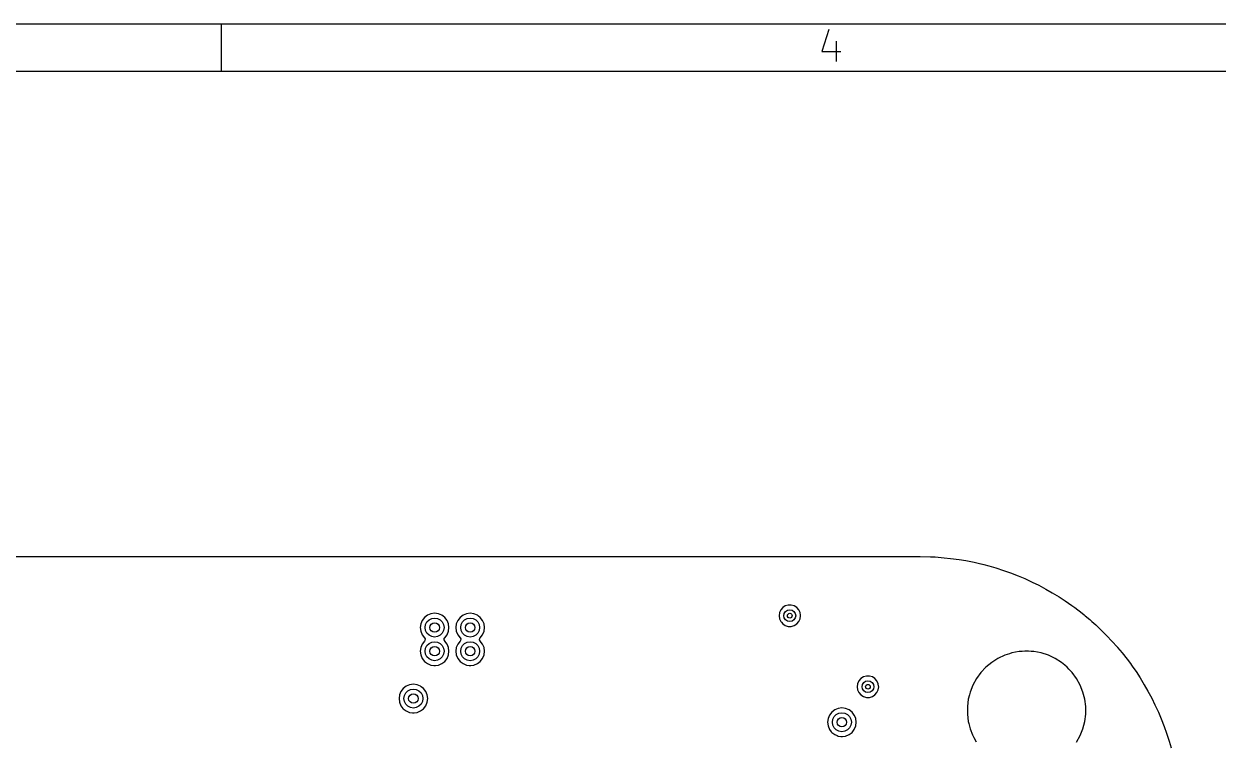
# Model space of a CAD drawing. Extents: x 0.4 to 10.6, y -8.1 to -0.4.
# Drawn here: x 5.97 to 7.956, y -1.587 to -0.394 of the extents above; entities that cross this region are included whole.
import ezdxf

# ---------------------------------------------------------------- set-up
doc = ezdxf.new("R2010")
doc.units = 0
doc.header["$MEASUREMENT"] = 0
doc.layers.add('BLACK', color=7, linetype='CONTINUOUS')

msp = doc.modelspace()

# ---------------------------------------------------------------- linework, layer by layer
at = {"layer": 'BLACK', "linetype": 'CONTINUOUS'}
for p, q in [((0.3937, -0.3937), (10.6063, -0.3937)), ((6.29921, -0.47244), (6.29921, -0.3937)), ((7.30928, -0.40282), (7.2971, -0.43938)), ((7.32147, -0.42232), (7.32147, -0.45644)), ((7.2971, -0.43938), (7.32878, -0.43938)), ((0.47244, -0.47244), (10.5276, -0.47244)), ((4.78348, -1.27955), (7.46061, -1.27955)), ((7.46061, -1.27955), (7.46063, -1.27955)), ((7.46063, -1.27955), (7.47823, -1.28006)), ((7.47823, -1.28006), (7.4859, -1.28029)), ((7.4859, -1.28029), (7.48601, -1.2803)), ((7.48601, -1.2803), (7.50067, -1.28158)), ((7.50067, -1.28158), (7.51147, -1.28256)), ((7.51147, -1.28256), (7.51158, -1.28257)), ((7.51158, -1.28257), (7.52551, -1.28461)), ((7.52551, -1.28461), (7.53687, -1.28634)), ((7.53687, -1.28634), (7.53697, -1.28636)), ((7.53697, -1.28636), (7.55049, -1.28915)), ((7.55049, -1.28915), (7.56199, -1.29162)), ((7.56199, -1.29162), (7.56208, -1.29164)), ((7.56208, -1.29164), (7.5669, -1.29293)), ((7.5669, -1.29293), (7.57528, -1.29518)), ((7.57528, -1.29518), (7.58675, -1.29838)), ((7.58675, -1.29838), (7.58684, -1.29841)), ((7.58684, -1.29841), (7.59973, -1.30268)), ((7.59973, -1.30268), (7.61107, -1.30659)), ((7.61107, -1.30659), (7.61115, -1.30662)), ((7.61115, -1.30662), (7.62371, -1.31161)), ((7.62371, -1.31161), (7.63215, -1.3151)), ((7.63215, -1.3151), (7.6349, -1.31624)), ((7.6349, -1.31624), (7.63709, -1.31727)), ((7.63709, -1.31727), (7.64715, -1.32196)), ((7.64715, -1.32196), (7.65807, -1.32727)), ((7.65807, -1.32727), (7.65807, -1.32727)), ((7.65807, -1.32727), (7.66994, -1.33367)), ((7.66994, -1.33367), (7.68055, -1.33966)), ((7.68055, -1.33966), (7.692, -1.34672)), ((7.692, -1.34672), (7.70225, -1.35335)), ((7.22902, -1.36827), (7.2269, -1.3729)), ((7.23236, -1.36441), (7.22902, -1.36827)), ((7.23665, -1.36165), (7.23236, -1.36441)), ((7.24154, -1.36022), (7.23665, -1.36165)), ((7.23665, -1.36165), (7.23665, -1.36165)), ((7.23713, -1.37099), (7.24033, -1.36886)), ((7.24033, -1.36886), (7.24409, -1.36811)), ((7.24664, -1.36022), (7.24154, -1.36022)), ((7.24154, -1.36022), (7.24154, -1.36022)), ((7.24409, -1.36811), (7.24786, -1.36886)), ((7.25154, -1.36165), (7.24664, -1.36022)), ((7.24664, -1.36022), (7.24664, -1.36022)), ((7.24786, -1.36886), (7.25105, -1.37099)), ((7.25583, -1.36441), (7.25154, -1.36165)), ((7.25154, -1.36165), (7.25154, -1.36165)), ((7.25154, -1.36165), (7.25154, -1.36165)), ((7.25154, -1.36165), (7.25154, -1.36165)), ((7.25917, -1.36827), (7.25583, -1.36441)), ((7.25583, -1.36441), (7.25583, -1.36441)), ((7.25583, -1.36441), (7.25583, -1.36441)), ((7.25918, -1.3683), (7.25917, -1.36827)), ((7.26129, -1.3729), (7.25918, -1.3683)), ((7.70225, -1.35335), (7.71326, -1.36106)), ((7.71326, -1.36106), (7.71782, -1.36441)), ((7.71782, -1.36441), (7.7231, -1.3683)), ((7.7231, -1.3683), (7.72732, -1.37163)), ((6.63289, -1.38572), (6.63051, -1.39147)), ((6.63668, -1.38078), (6.63289, -1.38571)), ((6.63289, -1.38571), (6.63289, -1.38572)), ((6.64162, -1.37699), (6.63668, -1.38078)), ((6.63668, -1.38078), (6.63668, -1.38078)), ((6.63857, -1.39277), (6.6408, -1.38838)), ((6.6408, -1.38838), (6.64429, -1.3849)), ((6.64737, -1.3746), (6.64162, -1.37699)), ((6.64162, -1.37699), (6.64162, -1.37699)), ((6.64429, -1.3849), (6.64868, -1.38266)), ((6.65354, -1.37379), (6.64737, -1.3746)), ((6.64737, -1.3746), (6.64737, -1.3746)), ((6.64868, -1.38266), (6.65354, -1.38189)), ((6.65971, -1.3746), (6.65354, -1.37379)), ((6.65354, -1.37379), (6.65354, -1.37379)), ((6.65354, -1.38189), (6.65841, -1.38266)), ((6.65841, -1.38266), (6.6628, -1.3849)), ((6.65972, -1.3746), (6.65971, -1.3746)), ((6.66547, -1.37699), (6.65972, -1.3746)), ((6.6628, -1.3849), (6.66628, -1.38838)), ((6.6676, -1.37863), (6.66547, -1.37699)), ((6.66547, -1.37699), (6.66547, -1.37699)), ((6.66547, -1.37699), (6.66547, -1.37699)), ((6.66628, -1.38838), (6.66852, -1.39277)), ((6.6704, -1.38078), (6.6676, -1.37863)), ((6.67419, -1.38571), (6.6704, -1.38078)), ((6.6704, -1.38078), (6.6704, -1.38078)), ((6.6704, -1.38078), (6.6704, -1.38078)), ((6.6704, -1.38078), (6.6704, -1.38078)), ((6.6704, -1.38078), (6.6704, -1.38078)), ((6.67419, -1.38572), (6.67419, -1.38571)), ((6.67658, -1.39147), (6.67419, -1.38572)), ((6.69195, -1.38572), (6.68957, -1.39147)), ((6.69574, -1.38078), (6.69195, -1.38571)), ((6.69195, -1.38571), (6.69195, -1.38572)), ((6.70068, -1.37699), (6.69574, -1.38078)), ((6.69574, -1.38078), (6.69574, -1.38078)), ((6.69762, -1.39277), (6.69986, -1.38838)), ((6.69986, -1.38838), (6.70334, -1.3849)), ((6.70643, -1.3746), (6.70068, -1.37699)), ((6.70068, -1.37699), (6.70068, -1.37699)), ((6.70334, -1.3849), (6.70773, -1.38266)), ((6.7126, -1.37379), (6.70643, -1.3746)), ((6.70643, -1.3746), (6.70643, -1.3746)), ((6.70773, -1.38266), (6.7126, -1.38189)), ((6.71877, -1.3746), (6.7126, -1.37379)), ((6.7126, -1.37379), (6.7126, -1.37379)), ((6.7126, -1.38189), (6.71746, -1.38266)), ((6.71746, -1.38266), (6.72185, -1.3849)), ((6.72452, -1.37699), (6.71877, -1.3746)), ((6.71877, -1.3746), (6.71877, -1.3746)), ((6.72185, -1.3849), (6.72534, -1.38838)), ((6.72578, -1.37795), (6.72452, -1.37699)), ((6.72452, -1.37699), (6.72452, -1.37699)), ((6.72452, -1.37699), (6.72452, -1.37699)), ((6.72534, -1.38838), (6.72758, -1.39277)), ((6.72666, -1.37863), (6.72578, -1.37795)), ((6.72946, -1.38078), (6.72666, -1.37863)), ((6.73325, -1.38571), (6.72946, -1.38078)), ((6.72946, -1.38078), (6.72946, -1.38078)), ((6.72946, -1.38078), (6.72946, -1.38078)), ((6.72946, -1.38078), (6.72946, -1.38078)), ((6.72946, -1.38078), (6.72946, -1.38078)), ((6.73325, -1.38572), (6.73325, -1.38571)), ((6.73563, -1.39147), (6.73325, -1.38572)), ((7.2269, -1.3729), (7.22618, -1.37795)), ((7.22618, -1.37795), (7.22618, -1.37795)), ((7.22618, -1.37795), (7.2269, -1.383)), ((7.2269, -1.383), (7.22757, -1.38446)), ((7.22757, -1.38446), (7.22902, -1.38764)), ((7.22902, -1.38764), (7.23014, -1.38893)), ((7.23014, -1.38893), (7.23236, -1.39149)), ((7.23425, -1.37795), (7.235, -1.37419)), ((7.235, -1.38172), (7.23425, -1.37795)), ((7.235, -1.37419), (7.23713, -1.37099)), ((7.23713, -1.38491), (7.235, -1.38172)), ((7.24033, -1.38705), (7.23713, -1.38491)), ((7.24409, -1.3878), (7.24033, -1.38705)), ((7.24786, -1.38705), (7.24409, -1.3878)), ((7.25105, -1.38491), (7.24786, -1.38705)), ((7.25105, -1.37099), (7.25319, -1.37419)), ((7.25319, -1.38172), (7.25105, -1.38491)), ((7.25319, -1.37419), (7.25394, -1.37795)), ((7.25394, -1.37795), (7.25319, -1.38172)), ((7.25583, -1.39149), (7.25917, -1.38764)), ((7.25917, -1.38764), (7.26129, -1.383)), ((7.26187, -1.37699), (7.26129, -1.3729)), ((7.26129, -1.383), (7.26201, -1.37795)), ((7.26201, -1.37795), (7.26187, -1.37699)), ((7.72732, -1.37163), (7.73364, -1.37663)), ((7.73364, -1.37663), (7.73522, -1.37795)), ((7.73522, -1.37795), (7.74303, -1.38446)), ((7.74303, -1.38446), (7.74661, -1.38764)), ((7.74661, -1.38764), (7.75306, -1.39339)), ((6.63051, -1.39147), (6.6297, -1.39764)), ((6.6297, -1.39764), (6.6297, -1.39764)), ((6.6297, -1.39764), (6.63051, -1.40381)), ((6.63051, -1.39147), (6.63051, -1.39147)), ((6.63051, -1.40381), (6.63051, -1.40381)), ((6.63051, -1.40381), (6.63289, -1.40956)), ((6.63289, -1.40956), (6.63289, -1.40956)), ((6.63289, -1.40956), (6.63668, -1.4145)), ((6.6378, -1.39764), (6.63857, -1.39277)), ((6.63857, -1.4025), (6.6378, -1.39764)), ((6.6408, -1.40689), (6.63857, -1.4025)), ((6.64429, -1.41038), (6.6408, -1.40689)), ((6.66628, -1.40689), (6.6628, -1.41038)), ((6.66852, -1.4025), (6.66628, -1.40689)), ((6.66852, -1.39277), (6.66929, -1.39764)), ((6.66929, -1.39764), (6.66852, -1.4025)), ((6.6704, -1.4145), (6.67419, -1.40956)), ((6.67419, -1.40956), (6.67658, -1.40381)), ((6.67739, -1.39764), (6.67658, -1.39147)), ((6.67658, -1.40381), (6.67739, -1.39764)), ((6.68957, -1.39147), (6.68875, -1.39764)), ((6.68875, -1.39764), (6.68875, -1.39764)), ((6.68875, -1.39764), (6.68957, -1.40381)), ((6.68957, -1.39147), (6.68957, -1.39147)), ((6.68957, -1.40381), (6.68957, -1.40381)), ((6.68957, -1.40381), (6.69195, -1.40956)), ((6.69195, -1.40956), (6.69195, -1.40956)), ((6.69195, -1.40956), (6.69574, -1.4145)), ((6.69685, -1.39764), (6.69762, -1.39277)), ((6.69762, -1.4025), (6.69685, -1.39764)), ((6.69986, -1.40689), (6.69762, -1.4025)), ((6.70334, -1.41038), (6.69986, -1.40689)), ((6.72534, -1.40689), (6.72185, -1.41038)), ((6.72758, -1.4025), (6.72534, -1.40689)), ((6.72758, -1.39277), (6.72835, -1.39764)), ((6.72835, -1.39764), (6.72758, -1.4025)), ((6.72946, -1.4145), (6.73325, -1.40956)), ((6.73325, -1.40956), (6.73563, -1.40381)), ((6.73644, -1.39764), (6.73563, -1.39147)), ((6.73563, -1.40381), (6.73644, -1.39764)), ((7.23236, -1.39149), (7.23665, -1.39425)), ((7.23665, -1.39425), (7.23665, -1.39425)), ((7.23665, -1.39425), (7.24154, -1.39569)), ((7.24154, -1.39569), (7.24154, -1.39569)), ((7.24154, -1.39569), (7.24664, -1.39569)), ((7.24664, -1.39569), (7.25154, -1.39425)), ((7.24664, -1.39569), (7.24664, -1.39569)), ((7.25154, -1.39425), (7.25583, -1.39149)), ((7.75306, -1.39339), (7.76197, -1.40177)), ((7.76197, -1.40177), (7.77146, -1.41126)), ((6.63289, -1.42509), (6.63051, -1.43084)), ((6.63668, -1.42015), (6.63289, -1.42509)), ((6.63289, -1.42509), (6.63289, -1.42509)), ((6.63668, -1.4145), (6.63675, -1.41457)), ((6.63675, -1.42008), (6.63668, -1.42015)), ((6.63675, -1.41457), (6.63678, -1.41463)), ((6.63747, -1.41909), (6.63675, -1.42008)), ((6.63678, -1.41463), (6.63684, -1.4147)), ((6.63684, -1.4147), (6.63682, -1.41471)), ((6.63682, -1.41471), (6.63784, -1.41671)), ((6.63784, -1.41671), (6.63747, -1.41909)), ((6.63857, -1.43214), (6.6408, -1.42775)), ((6.6408, -1.42775), (6.64429, -1.42427)), ((6.64868, -1.41262), (6.64429, -1.41038)), ((6.64429, -1.42427), (6.64868, -1.42203)), ((6.65354, -1.41339), (6.64868, -1.41262)), ((6.64868, -1.42203), (6.65354, -1.42126)), ((6.65841, -1.41262), (6.65354, -1.41339)), ((6.65354, -1.42126), (6.65841, -1.42203)), ((6.6628, -1.41038), (6.65841, -1.41262)), ((6.65841, -1.42203), (6.6628, -1.42427)), ((6.6628, -1.42427), (6.66628, -1.42775)), ((6.66628, -1.42775), (6.66852, -1.43214)), ((6.66924, -1.41793), (6.66962, -1.41555)), ((6.67026, -1.41993), (6.66924, -1.41793)), ((6.66962, -1.41555), (6.67034, -1.41457)), ((6.67025, -1.41994), (6.67026, -1.41993)), ((6.67031, -1.42002), (6.67025, -1.41994)), ((6.67034, -1.42008), (6.67031, -1.42002)), ((6.67034, -1.41457), (6.6704, -1.4145)), ((6.6704, -1.42015), (6.67034, -1.42008)), ((6.6704, -1.4145), (6.6704, -1.4145)), ((6.67419, -1.42509), (6.6704, -1.42015)), ((6.6704, -1.42015), (6.6704, -1.42015)), ((6.6704, -1.42015), (6.6704, -1.42015)), ((6.6704, -1.42015), (6.6704, -1.42015)), ((6.67658, -1.43084), (6.67419, -1.42509)), ((6.67419, -1.42509), (6.67419, -1.42509)), ((6.69195, -1.42509), (6.68957, -1.43084)), ((6.69574, -1.42015), (6.69195, -1.42509)), ((6.69195, -1.42509), (6.69195, -1.42509)), ((6.69574, -1.4145), (6.69574, -1.4145)), ((6.69574, -1.4145), (6.69574, -1.4145)), ((6.69574, -1.4145), (6.6958, -1.41457)), ((6.6958, -1.42008), (6.69574, -1.42015)), ((6.6958, -1.41457), (6.69584, -1.41463)), ((6.69652, -1.41909), (6.6958, -1.42008)), ((6.69584, -1.41463), (6.69589, -1.4147)), ((6.69589, -1.4147), (6.69588, -1.41471)), ((6.69588, -1.41471), (6.6969, -1.41671)), ((6.6969, -1.41671), (6.69652, -1.41909)), ((6.69762, -1.43214), (6.69986, -1.42775)), ((6.69986, -1.42775), (6.70334, -1.42427)), ((6.70773, -1.41262), (6.70334, -1.41038)), ((6.70334, -1.42427), (6.70773, -1.42203)), ((6.7126, -1.41339), (6.70773, -1.41262)), ((6.70773, -1.42203), (6.7126, -1.42126)), ((6.71746, -1.41262), (6.7126, -1.41339)), ((6.7126, -1.42126), (6.71746, -1.42203)), ((6.72185, -1.41038), (6.71746, -1.41262)), ((6.71746, -1.42203), (6.72185, -1.42427)), ((6.72185, -1.42427), (6.72534, -1.42775)), ((6.72534, -1.42775), (6.72758, -1.43214)), ((6.7283, -1.41793), (6.72868, -1.41555)), ((6.72932, -1.41993), (6.7283, -1.41793)), ((6.72868, -1.41555), (6.72939, -1.41457)), ((6.7293, -1.41994), (6.72932, -1.41993)), ((6.72936, -1.42002), (6.7293, -1.41994)), ((6.72939, -1.42008), (6.72936, -1.42002)), ((6.72939, -1.41457), (6.72946, -1.4145)), ((6.72946, -1.42015), (6.72939, -1.42008)), ((6.72946, -1.4145), (6.72946, -1.4145)), ((6.73325, -1.42509), (6.72946, -1.42015)), ((6.72946, -1.42015), (6.72946, -1.42015)), ((6.72946, -1.42015), (6.72946, -1.42015)), ((6.72946, -1.42015), (6.72946, -1.42015)), ((6.73563, -1.43084), (6.73325, -1.42509)), ((6.73325, -1.42509), (6.73325, -1.42509)), ((7.77146, -1.41126), (7.77984, -1.42016)), ((7.77984, -1.42016), (7.78877, -1.4302)), ((6.63051, -1.43084), (6.6297, -1.43701)), ((6.6297, -1.43701), (6.6297, -1.43701)), ((6.6297, -1.43701), (6.63051, -1.44318)), ((6.63051, -1.43084), (6.63051, -1.43084)), ((6.63051, -1.44318), (6.63051, -1.44318)), ((6.63051, -1.44318), (6.63289, -1.44893)), ((6.63289, -1.44893), (6.63289, -1.44893)), ((6.63289, -1.44893), (6.63668, -1.45387)), ((6.6378, -1.43701), (6.63857, -1.43214)), ((6.63857, -1.44187), (6.6378, -1.43701)), ((6.6408, -1.44626), (6.63857, -1.44187)), ((6.64429, -1.44975), (6.6408, -1.44626)), ((6.66628, -1.44626), (6.6628, -1.44975)), ((6.66852, -1.44187), (6.66628, -1.44626)), ((6.66852, -1.43214), (6.66929, -1.43701)), ((6.66929, -1.43701), (6.66852, -1.44187)), ((6.6704, -1.45387), (6.67419, -1.44893)), ((6.67419, -1.44893), (6.67658, -1.44318)), ((6.67739, -1.43701), (6.67658, -1.43084)), ((6.67658, -1.44318), (6.67739, -1.43701)), ((6.68957, -1.43084), (6.68875, -1.43701)), ((6.68875, -1.43701), (6.68875, -1.43701)), ((6.68875, -1.43701), (6.68957, -1.44318)), ((6.68957, -1.43084), (6.68957, -1.43084)), ((6.68957, -1.44318), (6.68957, -1.44318)), ((6.68957, -1.44318), (6.69195, -1.44893)), ((6.69195, -1.44893), (6.69195, -1.44893)), ((6.69195, -1.44893), (6.69574, -1.45387)), ((6.69685, -1.43701), (6.69762, -1.43214)), ((6.69762, -1.44187), (6.69685, -1.43701)), ((6.69986, -1.44626), (6.69762, -1.44187)), ((6.70334, -1.44975), (6.69986, -1.44626)), ((6.72534, -1.44626), (6.72185, -1.44975)), ((6.72758, -1.44187), (6.72534, -1.44626)), ((6.72758, -1.43214), (6.72835, -1.43701)), ((6.72835, -1.43701), (6.72758, -1.44187)), ((6.72946, -1.45387), (6.73325, -1.44893)), ((6.73325, -1.44893), (6.73563, -1.44318)), ((6.73644, -1.43701), (6.73563, -1.43084)), ((6.73563, -1.44318), (6.73644, -1.43701)), ((7.59027, -1.44899), (7.57982, -1.45563)), ((7.59028, -1.44899), (7.59027, -1.44899)), ((7.60148, -1.44372), (7.59028, -1.44899)), ((7.60917, -1.44122), (7.60148, -1.44372)), ((7.61326, -1.43989), (7.60917, -1.44122)), ((7.62543, -1.43757), (7.61326, -1.43989)), ((7.61326, -1.43989), (7.61326, -1.43989)), ((7.61326, -1.43989), (7.61326, -1.43989)), ((7.63049, -1.43725), (7.62543, -1.43757)), ((7.6347, -1.43699), (7.63049, -1.43725)), ((7.64089, -1.43699), (7.6347, -1.43699)), ((7.64537, -1.43727), (7.64089, -1.43699)), ((7.65016, -1.43757), (7.64537, -1.43727)), ((7.66233, -1.43989), (7.65016, -1.43757)), ((7.67411, -1.44372), (7.66233, -1.43989)), ((7.66233, -1.43989), (7.66233, -1.43989)), ((7.66233, -1.43989), (7.66233, -1.43989)), ((7.68532, -1.44899), (7.67411, -1.44372)), ((7.67411, -1.44372), (7.67411, -1.44372)), ((7.69577, -1.45563), (7.68532, -1.44899)), ((7.68532, -1.44899), (7.68532, -1.44899)), ((7.78877, -1.4302), (7.7893, -1.43084)), ((7.7893, -1.43084), (7.7966, -1.43959)), ((7.7966, -1.43959), (7.80493, -1.45013)), ((6.63668, -1.45387), (6.63668, -1.45387)), ((6.63668, -1.45387), (6.64162, -1.45766)), ((6.64162, -1.45766), (6.64737, -1.46004)), ((6.64868, -1.45199), (6.64429, -1.44975)), ((6.64737, -1.46004), (6.652, -1.46065)), ((6.65354, -1.45276), (6.64868, -1.45199)), ((6.652, -1.46065), (6.65354, -1.46085)), ((6.65841, -1.45199), (6.65354, -1.45276)), ((6.65354, -1.46085), (6.65478, -1.46069)), ((6.65354, -1.46085), (6.65354, -1.46085)), ((6.65354, -1.46085), (6.65354, -1.46085)), ((6.65478, -1.46069), (6.65972, -1.46004)), ((6.6628, -1.44975), (6.65841, -1.45199)), ((6.65972, -1.46004), (6.66547, -1.45766)), ((6.66547, -1.45766), (6.6704, -1.45387)), ((6.69574, -1.45387), (6.69574, -1.45387)), ((6.69574, -1.45387), (6.70068, -1.45766)), ((6.70068, -1.45766), (6.70643, -1.46004)), ((6.70773, -1.45199), (6.70334, -1.44975)), ((6.70643, -1.46004), (6.71106, -1.46065)), ((6.7126, -1.45276), (6.70773, -1.45199)), ((6.71106, -1.46065), (6.7126, -1.46085)), ((6.71746, -1.45199), (6.7126, -1.45276)), ((6.7126, -1.46085), (6.71383, -1.46069)), ((6.7126, -1.46085), (6.7126, -1.46085)), ((6.7126, -1.46085), (6.7126, -1.46085)), ((6.71383, -1.46069), (6.71877, -1.46004)), ((6.72185, -1.44975), (6.71746, -1.45199)), ((6.71877, -1.46004), (6.72452, -1.45766)), ((6.72452, -1.45766), (6.72946, -1.45387)), ((7.57027, -1.46353), (7.56179, -1.47256)), ((7.57982, -1.45563), (7.57027, -1.46353)), ((7.57027, -1.46353), (7.57027, -1.46353)), ((7.70146, -1.46034), (7.69577, -1.45563)), ((7.69577, -1.45563), (7.69577, -1.45563)), ((7.69577, -1.45563), (7.69577, -1.45563)), ((7.70532, -1.46353), (7.70146, -1.46034)), ((7.70831, -1.46672), (7.70532, -1.46353)), ((7.70532, -1.46353), (7.70532, -1.46353)), ((7.7138, -1.47256), (7.70831, -1.46672)), ((7.80493, -1.45013), (7.81047, -1.45766)), ((7.81047, -1.45766), (7.81217, -1.45996)), ((7.81217, -1.45996), (7.81466, -1.46353)), ((7.81466, -1.46353), (7.81988, -1.47098)), ((7.35894, -1.48638), (7.35682, -1.49101)), ((7.36228, -1.48252), (7.35894, -1.48638)), ((7.36657, -1.47976), (7.36228, -1.48252)), ((7.36492, -1.4923), (7.36706, -1.4891)), ((7.37147, -1.47833), (7.36657, -1.47976)), ((7.36657, -1.47976), (7.36657, -1.47976)), ((7.36706, -1.4891), (7.37025, -1.48697)), ((7.37025, -1.48697), (7.37402, -1.48622)), ((7.37657, -1.47833), (7.37147, -1.47833)), ((7.37147, -1.47833), (7.37147, -1.47833)), ((7.37402, -1.48622), (7.37778, -1.48697)), ((7.38146, -1.47976), (7.37657, -1.47833)), ((7.37657, -1.47833), (7.37657, -1.47833)), ((7.37778, -1.48697), (7.38098, -1.4891)), ((7.38098, -1.4891), (7.38311, -1.4923)), ((7.38575, -1.48252), (7.38146, -1.47976)), ((7.38146, -1.47976), (7.38146, -1.47976)), ((7.38146, -1.47976), (7.38146, -1.47976)), ((7.38146, -1.47976), (7.38146, -1.47976)), ((7.38909, -1.48638), (7.38575, -1.48252)), ((7.38575, -1.48252), (7.38575, -1.48252)), ((7.38575, -1.48252), (7.38575, -1.48252)), ((7.39121, -1.49101), (7.38909, -1.48638)), ((7.38909, -1.48638), (7.38909, -1.48638)), ((7.55451, -1.48258), (7.54854, -1.49343)), ((7.56179, -1.47256), (7.55451, -1.48258)), ((7.55451, -1.48258), (7.55451, -1.48258)), ((7.72108, -1.48258), (7.7138, -1.47256)), ((7.72705, -1.49343), (7.72108, -1.48258)), ((7.81988, -1.47098), (7.8265, -1.48122)), ((7.8265, -1.48122), (7.83357, -1.49268)), ((6.59746, -1.50383), (6.59508, -1.50958)), ((6.60125, -1.49889), (6.59746, -1.50383)), ((6.59746, -1.50383), (6.59746, -1.50383)), ((6.60619, -1.4951), (6.60125, -1.49889)), ((6.60125, -1.49889), (6.60125, -1.49889)), ((6.60313, -1.51088), (6.60537, -1.50649)), ((6.60537, -1.50649), (6.60885, -1.50301)), ((6.61194, -1.49271), (6.60619, -1.4951)), ((6.60619, -1.4951), (6.60619, -1.4951)), ((6.60885, -1.50301), (6.61324, -1.50077)), ((6.61811, -1.4919), (6.61194, -1.49271)), ((6.61194, -1.49271), (6.61194, -1.49271)), ((6.61324, -1.50077), (6.61811, -1.5)), ((6.62428, -1.49271), (6.61811, -1.4919)), ((6.61811, -1.4919), (6.61811, -1.4919)), ((6.61811, -1.5), (6.62298, -1.50077)), ((6.62298, -1.50077), (6.62737, -1.50301)), ((6.63003, -1.4951), (6.62428, -1.49271)), ((6.62428, -1.49271), (6.62428, -1.49271)), ((6.62737, -1.50301), (6.63085, -1.50649)), ((6.63129, -1.49606), (6.63003, -1.4951)), ((6.63003, -1.4951), (6.63003, -1.4951)), ((6.63003, -1.4951), (6.63003, -1.4951)), ((6.63085, -1.50649), (6.63309, -1.51088)), ((6.6313, -1.49607), (6.63129, -1.49606)), ((6.63497, -1.49889), (6.6313, -1.49607)), ((6.63876, -1.50383), (6.63497, -1.49889)), ((6.63497, -1.49889), (6.63497, -1.49889)), ((6.63497, -1.49889), (6.63497, -1.49889)), ((6.63497, -1.49889), (6.63497, -1.49889)), ((6.63497, -1.49889), (6.63497, -1.49889)), ((6.64114, -1.50958), (6.63876, -1.50383)), ((6.63876, -1.50383), (6.63876, -1.50383)), ((7.35682, -1.49101), (7.3561, -1.49606)), ((7.3561, -1.49606), (7.3561, -1.49606)), ((7.3561, -1.49606), (7.35682, -1.50111)), ((7.35682, -1.50111), (7.35782, -1.50329)), ((7.35782, -1.50329), (7.35894, -1.50575)), ((7.35894, -1.50575), (7.36226, -1.50958)), ((7.36417, -1.49606), (7.36492, -1.4923)), ((7.36492, -1.49983), (7.36417, -1.49606)), ((7.36706, -1.50302), (7.36492, -1.49983)), ((7.37025, -1.50516), (7.36706, -1.50302)), ((7.37402, -1.50591), (7.37025, -1.50516)), ((7.37778, -1.50516), (7.37402, -1.50591)), ((7.38098, -1.50302), (7.37778, -1.50516)), ((7.38311, -1.49983), (7.38098, -1.50302)), ((7.38311, -1.4923), (7.38386, -1.49606)), ((7.38386, -1.49606), (7.38311, -1.49983)), ((7.38575, -1.5096), (7.38909, -1.50575)), ((7.38909, -1.50575), (7.39121, -1.50111)), ((7.3918, -1.4951), (7.39121, -1.49101)), ((7.39121, -1.50111), (7.39193, -1.49606)), ((7.39193, -1.49606), (7.3918, -1.4951)), ((7.54398, -1.50495), (7.5428, -1.50958)), ((7.54854, -1.49343), (7.54398, -1.50495)), ((7.73161, -1.50495), (7.72705, -1.49343)), ((7.73469, -1.51695), (7.73161, -1.50495)), ((7.83357, -1.49268), (7.83955, -1.50329)), ((7.83955, -1.50329), (7.84595, -1.51516)), ((6.59508, -1.50958), (6.59426, -1.51575)), ((6.59426, -1.51575), (6.59426, -1.51575)), ((6.59426, -1.51575), (6.59508, -1.52192)), ((6.59508, -1.50958), (6.59508, -1.50958)), ((6.59508, -1.52192), (6.59508, -1.52192)), ((6.59508, -1.52192), (6.59746, -1.52767)), ((6.59746, -1.52767), (6.59746, -1.52767)), ((6.59746, -1.52767), (6.60085, -1.53208)), ((6.60236, -1.51575), (6.60313, -1.51088)), ((6.60313, -1.52061), (6.60236, -1.51575)), ((6.60537, -1.525), (6.60313, -1.52061)), ((6.60885, -1.52849), (6.60537, -1.525)), ((6.61324, -1.53073), (6.60885, -1.52849)), ((6.62737, -1.52849), (6.62298, -1.53073)), ((6.63085, -1.525), (6.62737, -1.52849)), ((6.63309, -1.52061), (6.63085, -1.525)), ((6.63309, -1.51088), (6.63386, -1.51575)), ((6.63386, -1.51575), (6.63309, -1.52061)), ((6.63497, -1.53261), (6.63876, -1.52767)), ((6.63876, -1.52767), (6.64114, -1.52192)), ((6.64196, -1.51575), (6.64114, -1.50958)), ((6.64114, -1.52192), (6.64196, -1.51575)), ((7.36226, -1.50958), (7.36228, -1.50961)), ((7.36228, -1.50961), (7.36657, -1.51236)), ((7.36657, -1.51236), (7.36657, -1.51236)), ((7.36657, -1.51236), (7.37147, -1.5138)), ((7.37147, -1.5138), (7.37147, -1.5138)), ((7.37147, -1.5138), (7.37657, -1.5138)), ((7.37657, -1.5138), (7.38146, -1.51236)), ((7.37657, -1.5138), (7.37657, -1.5138)), ((7.38146, -1.51236), (7.38575, -1.5096)), ((7.5409, -1.51695), (7.53935, -1.52924)), ((7.5428, -1.50958), (7.5409, -1.51695)), ((7.73624, -1.52924), (7.73469, -1.51695)), ((7.84595, -1.51516), (7.85127, -1.52608)), ((7.85127, -1.52608), (7.85698, -1.53833)), ((6.60085, -1.53208), (6.60125, -1.53261)), ((6.60125, -1.53261), (6.60619, -1.5364)), ((6.60619, -1.5364), (6.61194, -1.53878)), ((6.61194, -1.53878), (6.61657, -1.53939)), ((6.61811, -1.5315), (6.61324, -1.53073)), ((6.61657, -1.53939), (6.61811, -1.53959)), ((6.62298, -1.53073), (6.61811, -1.5315)), ((6.61811, -1.53959), (6.61934, -1.53943)), ((6.61811, -1.53959), (6.61811, -1.53959)), ((6.61811, -1.53959), (6.61811, -1.53959)), ((6.61934, -1.53943), (6.62428, -1.53878)), ((6.62428, -1.53878), (6.63003, -1.5364)), ((6.63003, -1.5364), (6.63497, -1.53261)), ((7.30768, -1.54895), (7.30686, -1.55512)), ((7.31006, -1.5432), (7.30768, -1.54895)), ((7.30768, -1.54895), (7.30768, -1.54895)), ((7.31385, -1.53826), (7.31006, -1.5432)), ((7.31006, -1.5432), (7.31006, -1.5432)), ((7.31879, -1.53447), (7.31385, -1.53826)), ((7.31385, -1.53826), (7.31385, -1.53826)), ((7.31573, -1.55025), (7.31797, -1.54586)), ((7.31797, -1.54586), (7.32145, -1.54238)), ((7.32454, -1.53208), (7.31879, -1.53447)), ((7.31879, -1.53447), (7.31879, -1.53447)), ((7.32145, -1.54238), (7.32584, -1.54014)), ((7.33071, -1.53127), (7.32454, -1.53208)), ((7.32454, -1.53208), (7.32454, -1.53208)), ((7.32584, -1.54014), (7.33071, -1.53937)), ((7.33688, -1.53208), (7.33071, -1.53127)), ((7.33071, -1.53127), (7.33071, -1.53127)), ((7.33071, -1.53937), (7.33558, -1.54014)), ((7.33558, -1.54014), (7.33997, -1.54238)), ((7.34263, -1.53447), (7.33688, -1.53208)), ((7.33688, -1.53208), (7.33688, -1.53208)), ((7.33997, -1.54238), (7.34345, -1.54586)), ((7.34757, -1.53826), (7.34263, -1.53447)), ((7.34345, -1.54586), (7.34569, -1.55025)), ((7.35016, -1.54163), (7.34757, -1.53826)), ((7.34757, -1.53826), (7.34757, -1.53826)), ((7.34757, -1.53826), (7.34757, -1.53826)), ((7.34757, -1.53826), (7.34757, -1.53826)), ((7.34757, -1.53826), (7.34757, -1.53826)), ((7.35136, -1.5432), (7.35016, -1.54163)), ((7.35165, -1.5439), (7.35136, -1.5432)), ((7.35136, -1.5432), (7.35136, -1.5432)), ((7.35374, -1.54895), (7.35165, -1.5439)), ((7.35455, -1.55512), (7.35374, -1.54895)), ((7.53935, -1.52924), (7.53935, -1.54163)), ((7.53935, -1.54163), (7.5409, -1.55392)), ((7.73469, -1.55392), (7.73624, -1.54163)), ((7.73624, -1.54163), (7.73624, -1.52924)), ((7.85698, -1.53833), (7.86162, -1.54952)), ((7.30686, -1.55512), (7.30686, -1.55512)), ((7.30686, -1.55512), (7.30768, -1.56129)), ((7.30768, -1.56129), (7.30768, -1.56129)), ((7.30768, -1.56129), (7.31006, -1.56704)), ((7.31006, -1.56704), (7.31006, -1.56704)), ((7.31006, -1.56704), (7.31299, -1.57087)), ((7.31496, -1.55512), (7.31573, -1.55025)), ((7.31573, -1.55998), (7.31496, -1.55512)), ((7.31797, -1.56437), (7.31573, -1.55998)), ((7.32145, -1.56786), (7.31797, -1.56437)), ((7.32584, -1.5701), (7.32145, -1.56786)), ((7.33997, -1.56786), (7.33558, -1.5701)), ((7.34345, -1.56437), (7.33997, -1.56786)), ((7.34569, -1.55998), (7.34345, -1.56437)), ((7.34569, -1.55025), (7.34646, -1.55512)), ((7.34646, -1.55512), (7.34569, -1.55998)), ((7.34757, -1.57198), (7.35136, -1.56704)), ((7.35136, -1.56704), (7.35374, -1.56129)), ((7.35374, -1.56129), (7.35455, -1.55512)), ((7.5409, -1.55392), (7.54178, -1.55732)), ((7.54178, -1.55732), (7.54398, -1.56591)), ((7.54398, -1.56591), (7.5481, -1.57631)), ((7.72705, -1.57743), (7.73161, -1.56591)), ((7.73161, -1.56591), (7.73469, -1.55392)), ((7.86162, -1.54952), (7.86661, -1.56208)), ((7.86661, -1.56208), (7.86664, -1.56216)), ((7.86664, -1.56216), (7.87055, -1.5735)), ((7.31299, -1.57087), (7.31385, -1.57198)), ((7.31385, -1.57198), (7.31879, -1.57577)), ((7.31879, -1.57577), (7.31879, -1.57577)), ((7.31879, -1.57577), (7.31879, -1.57577)), ((7.31879, -1.57577), (7.3228, -1.57743)), ((7.3228, -1.57743), (7.32454, -1.57815)), ((7.32454, -1.57815), (7.32917, -1.57876)), ((7.33071, -1.57087), (7.32584, -1.5701)), ((7.32917, -1.57876), (7.33071, -1.57896)), ((7.33558, -1.5701), (7.33071, -1.57087)), ((7.33071, -1.57896), (7.33194, -1.5788)), ((7.33071, -1.57896), (7.33071, -1.57896)), ((7.33071, -1.57896), (7.33071, -1.57896)), ((7.33194, -1.5788), (7.33688, -1.57815)), ((7.33688, -1.57815), (7.34263, -1.57577)), ((7.34263, -1.57577), (7.34757, -1.57198)), ((7.5481, -1.57631), (7.54854, -1.57743)), ((7.54854, -1.57743), (7.55026, -1.58055)), ((7.55026, -1.58055), (7.55412, -1.58758)), ((7.72108, -1.58829), (7.72705, -1.57743)), ((7.87055, -1.5735), (7.87482, -1.58639)), ((7.87482, -1.58639), (7.87485, -1.58648)), ((7.87485, -1.58648), (7.87805, -1.59795))]:
    msp.add_line(p, q, dxfattribs=at)
at = {"layer": 'BLACK'}
for centre, radius in [((6.65354, -1.39764), 0.00787), ((6.7126, -1.39764), 0.00787), ((7.24409, -1.37795), 0.00394), ((6.65354, -1.43701), 0.00787), ((6.7126, -1.43701), 0.00787), ((6.61811, -1.51575), 0.00787), ((7.37402, -1.49606), 0.00394), ((7.33071, -1.55512), 0.00787)]:
    msp.add_circle(centre, radius, dxfattribs=at)

doc.saveas('drawing.dxf')
